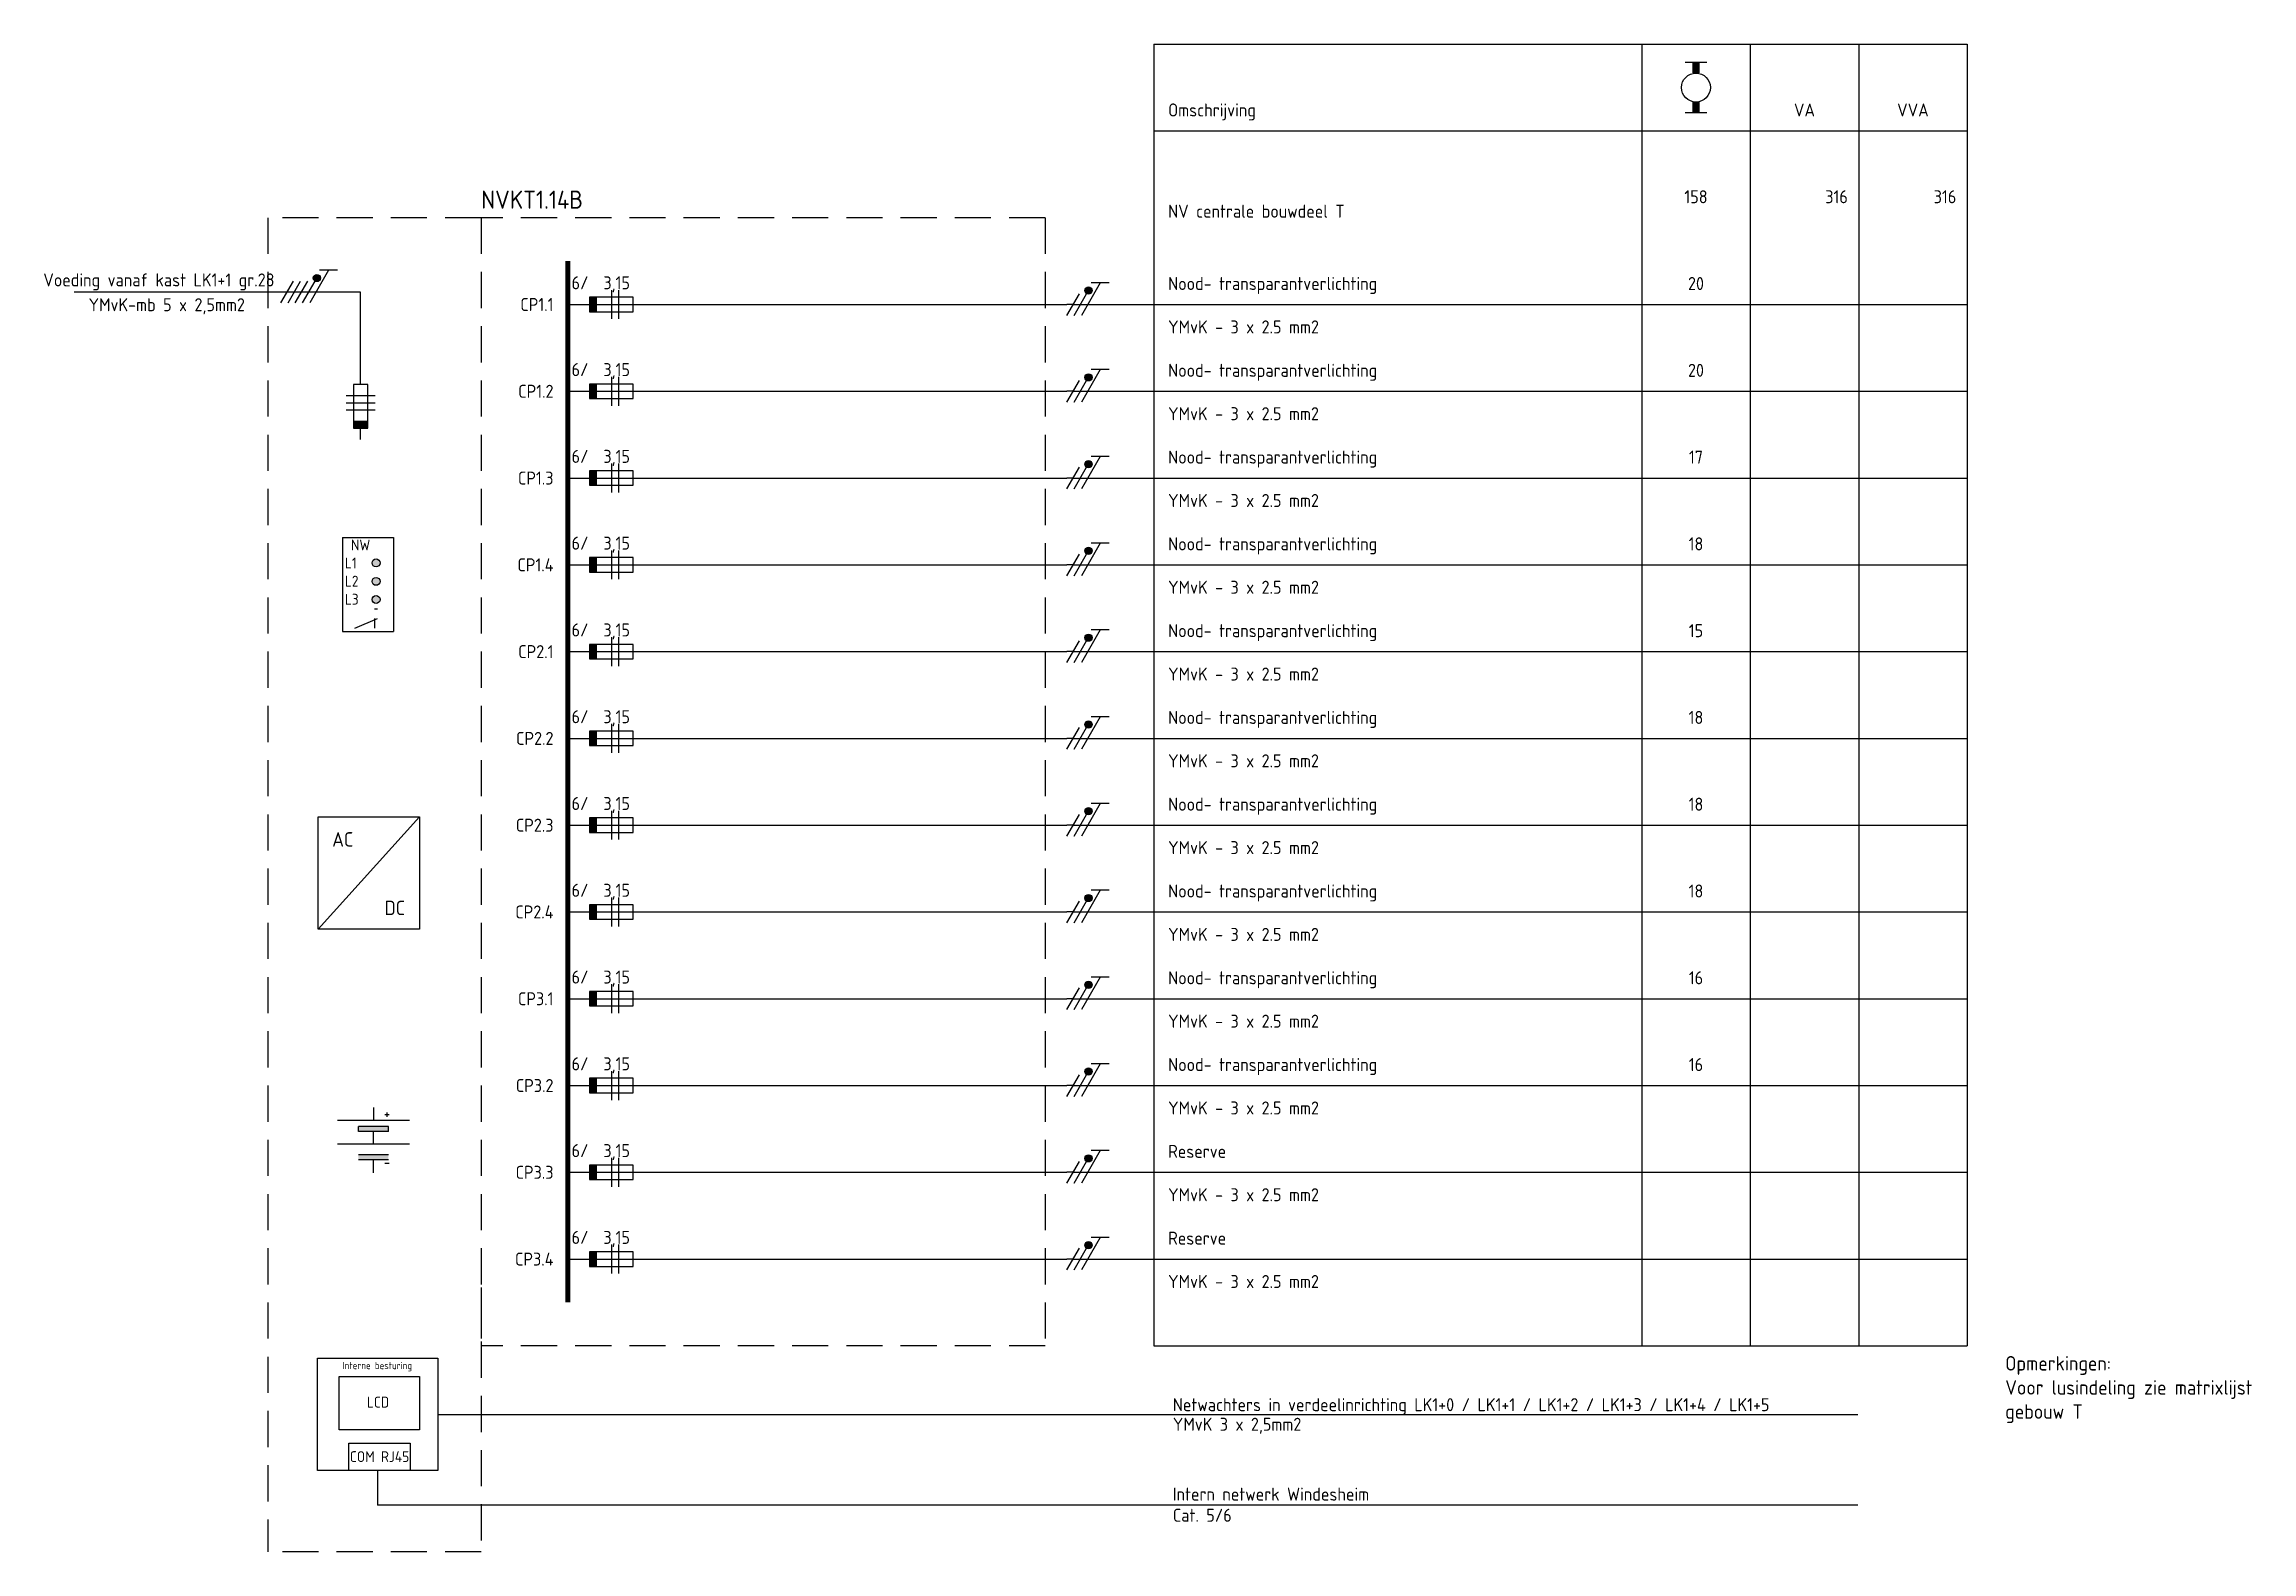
# Model space of a CAD drawing. Header units: millimetres. Extents: x -31 to 274, y 0 to 208.
import ezdxf
from ezdxf.enums import TextEntityAlignment as Align

# ---------------------------------------------------------------- set-up
doc = ezdxf.new("R2010")
doc.units = ezdxf.units.MM
doc.header["$LTSCALE"] = 50
doc.linetypes.add('HIDDEN', pattern=[1.5, 1, -0.5])
doc.linetypes.add('PHANTOM2', pattern=[1.25, 0.625, -0.125, 0.125, -0.125, 0.125, -0.125])
for name, color, linetype in [('00KAD018', 1, 'Continuous'), ('00KAD035', 3, 'Continuous'), ('EL$1----', 3, 'Continuous'), ('EL$1----__T1-14B', 3, 'Continuous'), ('EL6111--', 3, 'Continuous')]:
    doc.layers.add(name, color=color, linetype=linetype)
doc.styles.add('STABICAD-018', font='ISOCP.SHX', dxfattribs={"height": 90})
doc.styles.get("Standard").update_dxf_attribs({"font": 'ISOCP'})

# ---------------------------------------------------------------- blocks, each defined once
blk = doc.blocks.new('P-N-PE_3')
at = {"color": 0, "linetype": 'Continuous'}
for p, q in [((0, 0.87), (0, 6.17)), ((-3, 5.85), (-3, 3.35)), ((-3, 4.6), (1.5, 2)), ((1.5, 1), (-1.5, 2.73)), ((1.5, 0), (-1.5, 1.73)), ((0, 0.87), (0, 0))]:
    blk.add_line(p, q, dxfattribs=at)
at = {"color": 0, "linetype": 'Continuous', "const_width": 0.5}
blk.add_lwpolyline([(-1.68, 2.98, 1), (-2.18, 2.98, 1)], format="xyb", close=True, dxfattribs=at)
at = {"color": 0, "linetype": 'Continuous'}
blk.add_circle((-1.93, 2.98), 0.5, dxfattribs=at)
blk = doc.blocks.new('CPS_S0_0002F')
at = {"color": 0, "linetype": 'Continuous'}
for p, q in [((0, 0), (0, 16.41)), ((-2, 7), (2, 7)), ((-1, 9), (-1, 3)), ((1, 9), (-1, 9)), ((1, 3), (1, 9)), ((-2, 6), (2, 6)), ((-1, 3), (1, 3))]:
    blk.add_line(p, q, dxfattribs=at)
blk.add_solid([(-1, 3), (-1, 4), (1, 3), (1, 4)], dxfattribs=at)
at = {"color": 0, "style": 'STABICAD-018'}
for tag, p in [('OPERATINGCURRENT', (2.18, 12.47)), ('SCREWFUSE', (3.34, 4.14)), ('SCREWFUSEHOLDER', (2.12, -0.1)), ('FREEFIELD1', (3.61, -3.77))]:
    blk.add_attdef(tag, p, '', height=1.8, dxfattribs=at)
at = {"color": 0, "linetype": 'Continuous', "style": 'STABICAD-018'}
blk.add_attdef('ARTICLECODE', text='', height=1.8, dxfattribs=at).set_placement((0, -12), align=Align.MIDDLE)
blk = doc.blocks.new('COLUMN_POWERTYPE_5')
at = {"color": 0, "linetype": 'Continuous'}
for p, q in [((-3.5, -1.5), (-3.5, 1.5)), ((3.5, 1.5), (3.5, -1.5))]:
    blk.add_line(p, q, dxfattribs=at)
at = {"color": 0, "linetype": 'Continuous', "const_width": 1}
for points in [[(-2, 0), (-3.5, 0)], [(2, 0), (3.5, 0)]]:
    blk.add_lwpolyline(points, dxfattribs=at)
at = {"color": 0, "linetype": 'Continuous'}
blk.add_circle((0, 0), 2, dxfattribs=at)
blk = doc.blocks.new('111104')
at = {"color": 0, "linetype": 'Continuous'}
for p, q in [((-3, 6.98), (-3, 4.48)), ((-3, 5.73), (1.5, 3.13)), ((1.5, 2.13), (-1.5, 3.87)), ((1.5, 1.13), (-1.5, 2.87)), ((1.5, 0.13), (-1.5, 1.87)), ((1.5, -0.87), (-1.5, 0.87))]:
    blk.add_line(p, q, dxfattribs=at)
at = {"color": 0, "linetype": 'Continuous', "const_width": 0.5}
blk.add_lwpolyline([(-1.68, 4.12, 1), (-2.18, 4.12, 1)], format="xyb", close=True, dxfattribs=at)
at = {"color": 0, "linetype": 'Continuous'}
blk.add_circle((-1.93, 4.12), 0.5, dxfattribs=at)
at = {"color": 0, "linetype": 'Continuous', "style": 'STABICAD-018'}
blk.add_attdef('ARTICLECODE', text='', height=1.8, dxfattribs=at).set_placement((0, 0), align=Align.MIDDLE)
blk = doc.blocks.new('PS_072102B')
at = {"color": 0, "linetype": 'Continuous'}
for p, q in [((1, 0), (-1, 0)), ((-1, 0), (-1, -6)), ((1, -6), (1, 0)), ((-2, -1.5), (2, -1.5)), ((-2, -2.5), (2, -2.5)), ((-2, -3.5), (2, -3.5)), ((-1, -6), (1, -6))]:
    blk.add_line(p, q, dxfattribs=at)
blk.add_solid([(1, -5), (1, -6), (-1, -5), (-1, -6)], dxfattribs=at)
at = {"color": 0, "linetype": 'Continuous', "style": 'STABICAD-018'}
for tag, p in [('SCREWFUSE', (2.81, -1.17)), ('SCREWFUSEHOLDER', (2.81, -3.24))]:
    blk.add_attdef(tag, text='', height=1.8, dxfattribs=at).set_placement(p, align=Align.MIDDLE_LEFT)
blk.add_attdef('ARTICLECODE', text='', height=1.8, dxfattribs=at).set_placement((-0.02, -6), align=Align.MIDDLE)
blk = doc.blocks.new('CE_070204')
at = {"color": 0, "linetype": 'Continuous'}
for p, q in [((0, -6), (3, 1)), ((3, 0), (0, 0)), ((6, 0), (6, 1))]:
    blk.add_line(p, q, dxfattribs=at)
at = {"color": 0, "linetype": 'Continuous', "style": 'STABICAD-018'}
blk.add_attdef('TERMINALCLAMP1', text='', height=1.8, dxfattribs=at).set_placement((-1, 1), align=Align.RIGHT)
at = {"color": 0, "linetype": 'Continuous', "style": 'STABICAD-018', "flags": 1}
for tag in ['ARTICLECODE', 'CODING']:
    blk.add_attdef(tag, text='', height=1.8, dxfattribs=at).set_placement((0, 0), align=Align.MIDDLE)
at = {"color": 0, "linetype": 'Continuous', "style": 'STABICAD-018'}
blk.add_attdef('TERMINALCLAMP3', (7, 1), '', height=1.8, dxfattribs=at)
blk.add_attdef('TERMINALCLAMP2', text='', height=1.8, dxfattribs=at).set_placement((-1, -7), align=Align.TOP_RIGHT)

msp = doc.modelspace()

# ---------------------------------------------------------------- hatches: boundary and pattern name
at = {"layer": '00KAD035'}
h = msp.add_hatch(color=256, dxfattribs=at)
h.dxf.hatch_style = 1
h.paths.add_polyline_path([(15.54, 136.75, 1), (14.44, 136.75, 1)])
h.paths.add_polyline_path([(15.54, 134.2, 1), (14.44, 134.2, 1)])
h.paths.add_polyline_path([(14.44, 131.69, 1), (15.54, 131.69, 1)])
h = msp.add_hatch(color=256, dxfattribs=at)
h.dxf.hatch_style = 1
h.paths.add_polyline_path([(16.71, 58.82), (14.63, 58.82), (12.55, 58.82), (12.55, 58.14), (14.63, 58.14), (16.71, 58.14)])
h = msp.add_hatch(color=256, dxfattribs=at)
h.dxf.hatch_style = 1
h.paths.add_polyline_path([(16.71, 54.89), (14.63, 54.89), (12.55, 54.89), (12.55, 54.2), (14.63, 54.2), (16.71, 54.2)])

# ---------------------------------------------------------------- linework, layer by layer
for p, q in [((12.86, 174.21), (-26.74, 174.17)), ((12.86, 161.4), (12.86, 174.21)), ((12.86, 153.8), (12.86, 155.4)), ((10.34, 140.26), (17.38, 140.26)), ((10.34, 140.26), (10.34, 127.26)), ((17.38, 140.26), (17.38, 127.26)), ((10.34, 127.26), (17.38, 127.26)), ((7, 101.63), (20.98, 101.63)), ((7, 86.12), (7, 101.63)), ((7, 86.12), (20.98, 101.63)), ((20.98, 101.63), (20.98, 86.12)), ((20.98, 86.12), (7, 86.12)), ((14.63, 61.43), (14.63, 59.66)), ((19.61, 59.66), (9.65, 59.66)), ((12.55, 58.14), (12.55, 58.82)), ((14.63, 58.82), (12.55, 58.82)), ((14.63, 58.14), (12.55, 58.14)), ((16.71, 58.82), (14.63, 58.82)), ((16.71, 58.14), (14.63, 58.14)), ((16.82, 60.45), (16.19, 60.45)), ((16.51, 60.14), (16.51, 60.76)), ((16.71, 58.14), (16.71, 58.82)), ((19.61, 56.37), (9.65, 56.37)), ((14.63, 54.89), (12.55, 54.89)), ((14.63, 54.2), (12.55, 54.2)), ((16.71, 54.89), (14.63, 54.89)), ((16.71, 54.2), (14.63, 54.2)), ((16.82, 53.71), (16.19, 53.71)), ((6.87, 26.76), (23.54, 26.76)), ((6.87, 11.25), (6.87, 26.76)), ((23.54, 26.76), (23.54, 11.25)), ((9.89, 16.88), (9.89, 24.24)), ((9.89, 24.24), (21, 24.24)), ((21, 24.24), (21, 16.88)), ((23.54, 19.01), (219.89, 19.01)), ((21, 16.88), (9.89, 16.88)), ((11.22, 11.25), (11.22, 15.02)), ((11.22, 15.02), (19.72, 15.02)), ((19.72, 15.02), (19.72, 11.25)), ((23.54, 11.25), (6.87, 11.25)), ((15.2, 11.21), (15.2, 6.44)), ((15.2, 6.49), (219.89, 6.49))]:
    msp.add_line(p, q, dxfattribs=at)
at = {"layer": '00KAD035', "linetype": 'PHANTOM2'}
for p, q in [((14.63, 56.37), (14.63, 58.14)), ((14.63, 52.43), (14.63, 54.2))]:
    msp.add_line(p, q, dxfattribs=at)
at = {"layer": '00KAD035'}
for centre in [(14.99, 136.75), (14.99, 134.2), (14.99, 131.69)]:
    msp.add_circle(centre, 0.55, dxfattribs=at)
at = {"layer": 'EL$1----__T1-14B', "color": 1}
for p, q in [((122.53, 208.48), (122.53, 28.48)), ((122.53, 208.48), (235.03, 208.48)), ((190.03, 208.48), (190.03, 28.48)), ((205.03, 208.48), (205.03, 28.48)), ((220.03, 208.48), (220.03, 28.48)), ((235.03, 208.48), (235.03, 28.48)), ((122.53, 196.48), (235.03, 196.48)), ((122.53, 28.48), (235.03, 28.48))]:
    msp.add_line(p, q, dxfattribs=at)
at = {"layer": 'EL$1----__T1-14B', "color": 1, "linetype": 'HIDDEN', "ltscale": 0.1}
for p, q in [((0, 184.48), (0, 0)), ((29.53, 184.48), (0, 184.48)), ((29.53, 184.48), (29.53, 28.48)), ((107.53, 184.48), (29.53, 184.48)), ((107.53, 184.48), (107.53, 28.48)), ((29.53, 36.57), (29.53, 0)), ((107.53, 28.48), (29.53, 28.48)), ((29.53, 0), (0, 0))]:
    msp.add_line(p, q, dxfattribs=at)
at = {"layer": 'EL$1----__T1-14B'}
for p, q in [((57.93, 172.48), (62.53, 172.48)), ((62.53, 172.48), (74.53, 172.48)), ((74.53, 172.48), (95.53, 172.48)), ((95.53, 172.48), (107.53, 172.48)), ((107.53, 172.48), (110.53, 172.48)), ((116.7, 172.48), (122.53, 172.48)), ((122.53, 172.48), (235.03, 172.48)), ((57.93, 160.48), (62.53, 160.48)), ((62.53, 160.48), (74.53, 160.48)), ((74.53, 160.48), (95.53, 160.48)), ((95.53, 160.48), (107.53, 160.48)), ((107.53, 160.48), (110.53, 160.48)), ((116.7, 160.48), (122.53, 160.48)), ((122.53, 160.48), (235.03, 160.48)), ((57.93, 148.48), (62.53, 148.48)), ((62.53, 148.48), (74.53, 148.48)), ((74.53, 148.48), (95.53, 148.48)), ((95.53, 148.48), (107.53, 148.48)), ((107.53, 148.48), (110.53, 148.48)), ((116.7, 148.48), (122.53, 148.48)), ((122.53, 148.48), (235.03, 148.48)), ((57.93, 136.48), (62.53, 136.48)), ((62.53, 136.48), (74.53, 136.48)), ((74.53, 136.48), (95.53, 136.48)), ((95.53, 136.48), (107.53, 136.48)), ((107.53, 136.48), (110.53, 136.48)), ((116.7, 136.48), (122.53, 136.48)), ((122.53, 136.48), (235.03, 136.48)), ((57.93, 124.48), (62.53, 124.48)), ((62.53, 124.48), (74.53, 124.48)), ((74.53, 124.48), (95.53, 124.48)), ((95.53, 124.48), (107.53, 124.48)), ((107.53, 124.48), (110.53, 124.48)), ((116.7, 124.48), (122.53, 124.48)), ((122.53, 124.48), (235.03, 124.48)), ((57.93, 112.48), (62.53, 112.48)), ((62.53, 112.48), (74.53, 112.48)), ((74.53, 112.48), (95.53, 112.48)), ((95.53, 112.48), (107.53, 112.48)), ((107.53, 112.48), (110.53, 112.48)), ((116.7, 112.48), (122.53, 112.48)), ((122.53, 112.48), (235.03, 112.48)), ((57.93, 100.48), (62.53, 100.48)), ((62.53, 100.48), (74.53, 100.48)), ((74.53, 100.48), (95.53, 100.48)), ((95.53, 100.48), (107.53, 100.48)), ((107.53, 100.48), (110.53, 100.48)), ((116.7, 100.48), (122.53, 100.48)), ((122.53, 100.48), (235.03, 100.48)), ((57.93, 88.48), (62.53, 88.48)), ((62.53, 88.48), (74.53, 88.48)), ((74.53, 88.48), (95.53, 88.48)), ((95.53, 88.48), (107.53, 88.48)), ((107.53, 88.48), (110.53, 88.48)), ((116.7, 88.48), (122.53, 88.48)), ((122.53, 88.48), (235.03, 88.48)), ((57.93, 76.48), (62.53, 76.48)), ((62.53, 76.48), (74.53, 76.48)), ((74.53, 76.48), (95.53, 76.48)), ((95.53, 76.48), (107.53, 76.48)), ((107.53, 76.48), (110.53, 76.48)), ((116.7, 76.48), (122.53, 76.48)), ((122.53, 76.48), (235.03, 76.48)), ((57.93, 64.48), (62.53, 64.48)), ((62.53, 64.48), (74.53, 64.48)), ((74.53, 64.48), (95.53, 64.48)), ((95.53, 64.48), (107.53, 64.48)), ((107.53, 64.48), (110.53, 64.48)), ((116.7, 64.48), (122.53, 64.48)), ((122.53, 64.48), (235.03, 64.48)), ((57.93, 52.48), (62.53, 52.48)), ((62.53, 52.48), (74.53, 52.48)), ((74.53, 52.48), (95.53, 52.48)), ((95.53, 52.48), (107.53, 52.48)), ((107.53, 52.48), (110.53, 52.48)), ((116.7, 52.48), (122.53, 52.48)), ((122.53, 52.48), (235.03, 52.48)), ((57.93, 40.48), (62.53, 40.48)), ((62.53, 40.48), (74.53, 40.48)), ((74.53, 40.48), (95.53, 40.48)), ((95.53, 40.48), (107.53, 40.48)), ((107.53, 40.48), (110.53, 40.48)), ((116.7, 40.48), (122.53, 40.48)), ((122.53, 40.48), (235.03, 40.48))]:
    msp.add_line(p, q, dxfattribs=at)
for points in [[(41.53, 166.48, 0.7, 0.7, 0), (41.53, 178.48, 0.7, 0.7, 0)], [(41.53, 154.48, 0.7, 0.7, 0), (41.53, 166.48, 0.7, 0.7, 0)], [(41.53, 142.48, 0.7, 0.7, 0), (41.53, 154.48, 0.7, 0.7, 0)], [(41.53, 130.48, 0.7, 0.7, 0), (41.53, 142.48, 0.7, 0.7, 0)], [(41.53, 118.48, 0.7, 0.7, 0), (41.53, 130.48, 0.7, 0.7, 0)], [(41.53, 106.48, 0.7, 0.7, 0), (41.53, 118.48, 0.7, 0.7, 0)], [(41.53, 94.48, 0.7, 0.7, 0), (41.53, 106.48, 0.7, 0.7, 0)], [(41.53, 82.48, 0.7, 0.7, 0), (41.53, 94.48, 0.7, 0.7, 0)], [(41.53, 70.48, 0.7, 0.7, 0), (41.53, 82.48, 0.7, 0.7, 0)], [(41.53, 58.48, 0.7, 0.7, 0), (41.53, 70.48, 0.7, 0.7, 0)], [(41.53, 46.48, 0.7, 0.7, 0), (41.53, 58.48, 0.7, 0.7, 0)], [(41.53, 34.48, 0.7, 0.7, 0), (41.53, 46.48, 0.7, 0.7, 0)]]:
    msp.add_lwpolyline(points, format="xyseb", dxfattribs=at)

# ---------------------------------------------------------------- block references
at = {"layer": 'EL$1----', "linetype": 'Continuous'}
msp.add_blockref('PS_072102B', (12.86, 161.4), dxfattribs=at)
at = {"layer": 'EL$1----', "linetype": 'Continuous', "xscale": -0.448, "yscale": 0.448, "zscale": 0.448, "rotation": 270}
msp.add_blockref('CE_070204', (14.76, 127.72), dxfattribs=at)
at = {"layer": 'EL$1----__T1-14B', "rotation": 270}
for name, p in [('COLUMN_POWERTYPE_5', (197.53, 202.48)), ('P-N-PE_3', (110.53, 172.48)), ('P-N-PE_3', (110.53, 160.48)), ('P-N-PE_3', (110.53, 148.48)), ('P-N-PE_3', (110.53, 136.48)), ('P-N-PE_3', (110.53, 124.48)), ('P-N-PE_3', (110.53, 112.48)), ('P-N-PE_3', (110.53, 100.48)), ('P-N-PE_3', (110.53, 88.48)), ('P-N-PE_3', (110.53, 76.48)), ('P-N-PE_3', (110.53, 64.48)), ('P-N-PE_3', (110.53, 52.48)), ('P-N-PE_3', (110.53, 40.48))]:
    msp.add_blockref(name, p, dxfattribs=at)
at = {"layer": 'EL$1----__T1-14B'}
ref = msp.add_blockref('CPS_S0_0002F', (41.53, 172.48), dxfattribs=dict(at, rotation=270))
ref.add_attrib('SCREWFUSE', '3,15', dxfattribs={"color": 1, "height": 1.8, "style": 'STABICAD-018'}).set_placement((46.43, 175.48), align=Align.MIDDLE_LEFT)
ref.add_attrib('SCREWFUSEHOLDER', '6/', dxfattribs={"color": 1, "height": 1.8, "style": 'STABICAD-018'}).set_placement((42.03, 175.48), align=Align.MIDDLE_LEFT)
ref = msp.add_blockref('CPS_S0_0002F', (41.53, 160.48), dxfattribs=dict(at, rotation=270))
ref.add_attrib('SCREWFUSE', '3,15', dxfattribs={"color": 1, "height": 1.8, "style": 'STABICAD-018'}).set_placement((46.43, 163.48), align=Align.MIDDLE_LEFT)
ref.add_attrib('SCREWFUSEHOLDER', '6/', dxfattribs={"color": 1, "height": 1.8, "style": 'STABICAD-018'}).set_placement((42.03, 163.48), align=Align.MIDDLE_LEFT)
ref = msp.add_blockref('CPS_S0_0002F', (41.53, 148.48), dxfattribs=dict(at, rotation=270))
ref.add_attrib('SCREWFUSE', '3,15', dxfattribs={"color": 1, "height": 1.8, "style": 'STABICAD-018'}).set_placement((46.43, 151.48), align=Align.MIDDLE_LEFT)
ref.add_attrib('SCREWFUSEHOLDER', '6/', dxfattribs={"color": 1, "height": 1.8, "style": 'STABICAD-018'}).set_placement((42.03, 151.48), align=Align.MIDDLE_LEFT)
ref = msp.add_blockref('CPS_S0_0002F', (41.53, 136.48), dxfattribs=dict(at, rotation=270))
ref.add_attrib('SCREWFUSE', '3,15', dxfattribs={"color": 1, "height": 1.8, "style": 'STABICAD-018'}).set_placement((46.43, 139.48), align=Align.MIDDLE_LEFT)
ref.add_attrib('SCREWFUSEHOLDER', '6/', dxfattribs={"color": 1, "height": 1.8, "style": 'STABICAD-018'}).set_placement((42.03, 139.48), align=Align.MIDDLE_LEFT)
ref = msp.add_blockref('CPS_S0_0002F', (41.53, 124.48), dxfattribs=dict(at, rotation=270))
ref.add_attrib('SCREWFUSE', '3,15', dxfattribs={"color": 1, "height": 1.8, "style": 'STABICAD-018'}).set_placement((46.43, 127.48), align=Align.MIDDLE_LEFT)
ref.add_attrib('SCREWFUSEHOLDER', '6/', dxfattribs={"color": 1, "height": 1.8, "style": 'STABICAD-018'}).set_placement((42.03, 127.48), align=Align.MIDDLE_LEFT)
ref = msp.add_blockref('CPS_S0_0002F', (41.53, 112.48), dxfattribs=dict(at, rotation=270))
ref.add_attrib('SCREWFUSE', '3,15', dxfattribs={"color": 1, "height": 1.8, "style": 'STABICAD-018'}).set_placement((46.43, 115.48), align=Align.MIDDLE_LEFT)
ref.add_attrib('SCREWFUSEHOLDER', '6/', dxfattribs={"color": 1, "height": 1.8, "style": 'STABICAD-018'}).set_placement((42.03, 115.48), align=Align.MIDDLE_LEFT)
ref = msp.add_blockref('CPS_S0_0002F', (41.53, 100.48), dxfattribs=dict(at, rotation=270))
ref.add_attrib('SCREWFUSE', '3,15', dxfattribs={"color": 1, "height": 1.8, "style": 'STABICAD-018'}).set_placement((46.43, 103.48), align=Align.MIDDLE_LEFT)
ref.add_attrib('SCREWFUSEHOLDER', '6/', dxfattribs={"color": 1, "height": 1.8, "style": 'STABICAD-018'}).set_placement((42.03, 103.48), align=Align.MIDDLE_LEFT)
ref = msp.add_blockref('CPS_S0_0002F', (41.53, 88.48), dxfattribs=dict(at, rotation=270))
ref.add_attrib('SCREWFUSE', '3,15', dxfattribs={"color": 1, "height": 1.8, "style": 'STABICAD-018'}).set_placement((46.43, 91.48), align=Align.MIDDLE_LEFT)
ref.add_attrib('SCREWFUSEHOLDER', '6/', dxfattribs={"color": 1, "height": 1.8, "style": 'STABICAD-018'}).set_placement((42.03, 91.48), align=Align.MIDDLE_LEFT)
ref = msp.add_blockref('CPS_S0_0002F', (41.53, 76.48), dxfattribs=dict(at, rotation=270))
ref.add_attrib('SCREWFUSE', '3,15', dxfattribs={"color": 1, "height": 1.8, "style": 'STABICAD-018'}).set_placement((46.43, 79.48), align=Align.MIDDLE_LEFT)
ref.add_attrib('SCREWFUSEHOLDER', '6/', dxfattribs={"color": 1, "height": 1.8, "style": 'STABICAD-018'}).set_placement((42.03, 79.48), align=Align.MIDDLE_LEFT)
ref = msp.add_blockref('CPS_S0_0002F', (41.53, 64.48), dxfattribs=dict(at, rotation=270))
ref.add_attrib('SCREWFUSE', '3,15', dxfattribs={"color": 1, "height": 1.8, "style": 'STABICAD-018'}).set_placement((46.43, 67.48), align=Align.MIDDLE_LEFT)
ref.add_attrib('SCREWFUSEHOLDER', '6/', dxfattribs={"color": 1, "height": 1.8, "style": 'STABICAD-018'}).set_placement((42.03, 67.48), align=Align.MIDDLE_LEFT)
ref = msp.add_blockref('CPS_S0_0002F', (41.53, 52.48), dxfattribs=dict(at, rotation=270))
ref.add_attrib('SCREWFUSE', '3,15', dxfattribs={"color": 1, "height": 1.8, "style": 'STABICAD-018'}).set_placement((46.43, 55.48), align=Align.MIDDLE_LEFT)
ref.add_attrib('SCREWFUSEHOLDER', '6/', dxfattribs={"color": 1, "height": 1.8, "style": 'STABICAD-018'}).set_placement((42.03, 55.48), align=Align.MIDDLE_LEFT)
ref = msp.add_blockref('CPS_S0_0002F', (41.53, 40.48), dxfattribs=dict(at, rotation=270))
ref.add_attrib('SCREWFUSE', '3,15', dxfattribs={"color": 1, "height": 1.8, "style": 'STABICAD-018'}).set_placement((46.43, 43.48), align=Align.MIDDLE_LEFT)
ref.add_attrib('SCREWFUSEHOLDER', '6/', dxfattribs={"color": 1, "height": 1.8, "style": 'STABICAD-018'}).set_placement((42.03, 43.48), align=Align.MIDDLE_LEFT)
at = {"layer": 'EL6111--', "linetype": 'Continuous', "rotation": 270}
msp.add_blockref('111104', (2.69, 174.21), dxfattribs=at)

# ---------------------------------------------------------------- texts
at = {"layer": '00KAD018', "insert": (240.3, 27.07), "char_height": 2, "attachment_point": 1}
msp.add_mtext_dynamic_manual_height_columns('Opmerkingen:\\PVoor lusindeling zie matrixlijst gebouw T', width=38.6958, gutter_width=4958.11, heights=[0], dxfattribs=at)
at = {"layer": '00KAD035', "color": 1, "char_height": 1.8, "attachment_point": 1}
for s, width, insert in [('Voeding vanaf kast LK1+1 gr.28', 32.6992, (-31.03, 176.78)), ('YMvK-mb 5 x 2,5mm2', 32.6992, (-24.77, 173.35)), ('YMvK 3 x 2,5mm2', 40.5347, (125.18, 18.54)), ('Netwachters in verdeelinrichting LK1+0 / LK1+1 / LK1+2 / LK1+3 / LK1+4 / LK1+5', 89.9764, (125.18, 21.25)), ('Intern netwerk Windesheim', 40.5347, (125.18, 8.88)), ('Cat. 5/6', 40.5347, (125.18, 5.96))]:
    msp.add_mtext_dynamic_manual_height_columns(s, width=width, gutter_width=4958.11, heights=[0], dxfattribs=dict(at, insert=insert))
at = {"layer": '00KAD035', "attachment_point": 1}
for s, width, insert, char_height in [(' NW\\PL1\\PL2\\PL3', 7.0349, (10.67, 139.98), 1.5), ('AC', 7.0349, (8.93, 99.52), 2), ('DC', 7.0349, (16.16, 90.04), 2), ('Interne besturing', 19.0765, (10.36, 26.26), 1), ('LCD', 10.5848, (13.71, 21.45), 1.5), ('COM RJ45', 10.5848, (11.36, 13.92), 1.5)]:
    msp.add_mtext_dynamic_manual_height_columns(s, width=width, gutter_width=4958.11, heights=[0], dxfattribs=dict(at, insert=insert, char_height=char_height))
at = {"layer": 'EL$1----__T1-14B', "color": 1, "style": 'STABICAD-018'}
for s, p in [('Omschrijving', (124.53, 198.48)), ('NV centrale bouwdeel T', (124.53, 184.48)), ('Nood- transparantverlichting', (124.53, 174.48)), ('YMvK - 3 x 2.5 mm2', (124.53, 168.48)), ('Nood- transparantverlichting', (124.53, 162.48)), ('YMvK - 3 x 2.5 mm2', (124.53, 156.48)), ('Nood- transparantverlichting', (124.53, 150.48)), ('YMvK - 3 x 2.5 mm2', (124.53, 144.48)), ('Nood- transparantverlichting', (124.53, 138.48)), ('YMvK - 3 x 2.5 mm2', (124.53, 132.48)), ('Nood- transparantverlichting', (124.53, 126.48)), ('YMvK - 3 x 2.5 mm2', (124.53, 120.48)), ('Nood- transparantverlichting', (124.53, 114.48)), ('YMvK - 3 x 2.5 mm2', (124.53, 108.48)), ('Nood- transparantverlichting', (124.53, 102.48)), ('YMvK - 3 x 2.5 mm2', (124.53, 96.48)), ('Nood- transparantverlichting', (124.53, 90.48)), ('YMvK - 3 x 2.5 mm2', (124.53, 84.48)), ('Nood- transparantverlichting', (124.53, 78.48)), ('YMvK - 3 x 2.5 mm2', (124.53, 72.48)), ('Nood- transparantverlichting', (124.53, 66.48)), ('YMvK - 3 x 2.5 mm2', (124.53, 60.48)), ('Reserve', (124.53, 54.48)), ('YMvK - 3 x 2.5 mm2', (124.53, 48.48)), ('Reserve', (124.53, 42.48)), ('YMvK - 3 x 2.5 mm2', (124.53, 36.48))]:
    msp.add_text(s, height=1.8, dxfattribs=at).set_placement(p)
for s, p in [('VA', (212.53, 198.48)), ('VVA', (227.53, 198.48)), ('158', (197.53, 186.48)), ('20', (197.53, 174.48)), ('20', (197.53, 162.48)), ('17', (197.53, 150.48)), ('18', (197.53, 138.48)), ('15', (197.53, 126.48)), ('18', (197.53, 114.48)), ('18', (197.53, 102.48)), ('18', (197.53, 90.48)), ('16', (197.53, 78.48)), ('16', (197.53, 66.48))]:
    msp.add_text(s, height=1.8, dxfattribs=at).set_placement(p, align=Align.CENTER)
at = {"layer": 'EL$1----__T1-14B', "color": 2, "style": 'STABICAD-018'}
msp.add_text('NVKT1.14B ', height=2.5, dxfattribs=at).set_placement((29.53, 184.98), align=Align.BOTTOM_LEFT)
at = {"layer": 'EL$1----__T1-14B', "color": 1, "style": 'STABICAD-018'}
for p in [(218.53, 186.48), (233.53, 186.48)]:
    msp.add_text('316', height=1.8, dxfattribs=at).set_placement(p, align=Align.RIGHT)
for s, p in [('CP1.1', (39.53, 172.48)), ('CP1.2', (39.53, 160.48)), ('CP1.3', (39.53, 148.48)), ('CP1.4', (39.53, 136.48)), ('CP2.1', (39.53, 124.48)), ('CP2.2', (39.53, 112.48)), ('CP2.3', (39.53, 100.48)), ('CP2.4', (39.53, 88.48)), ('CP3.1', (39.53, 76.48)), ('CP3.2', (39.53, 64.48)), ('CP3.3', (39.53, 52.48)), ('CP3.4', (39.53, 40.48))]:
    msp.add_text(s, height=1.8, dxfattribs=at).set_placement(p, align=Align.MIDDLE_RIGHT)

doc.saveas('drawing.dxf')
